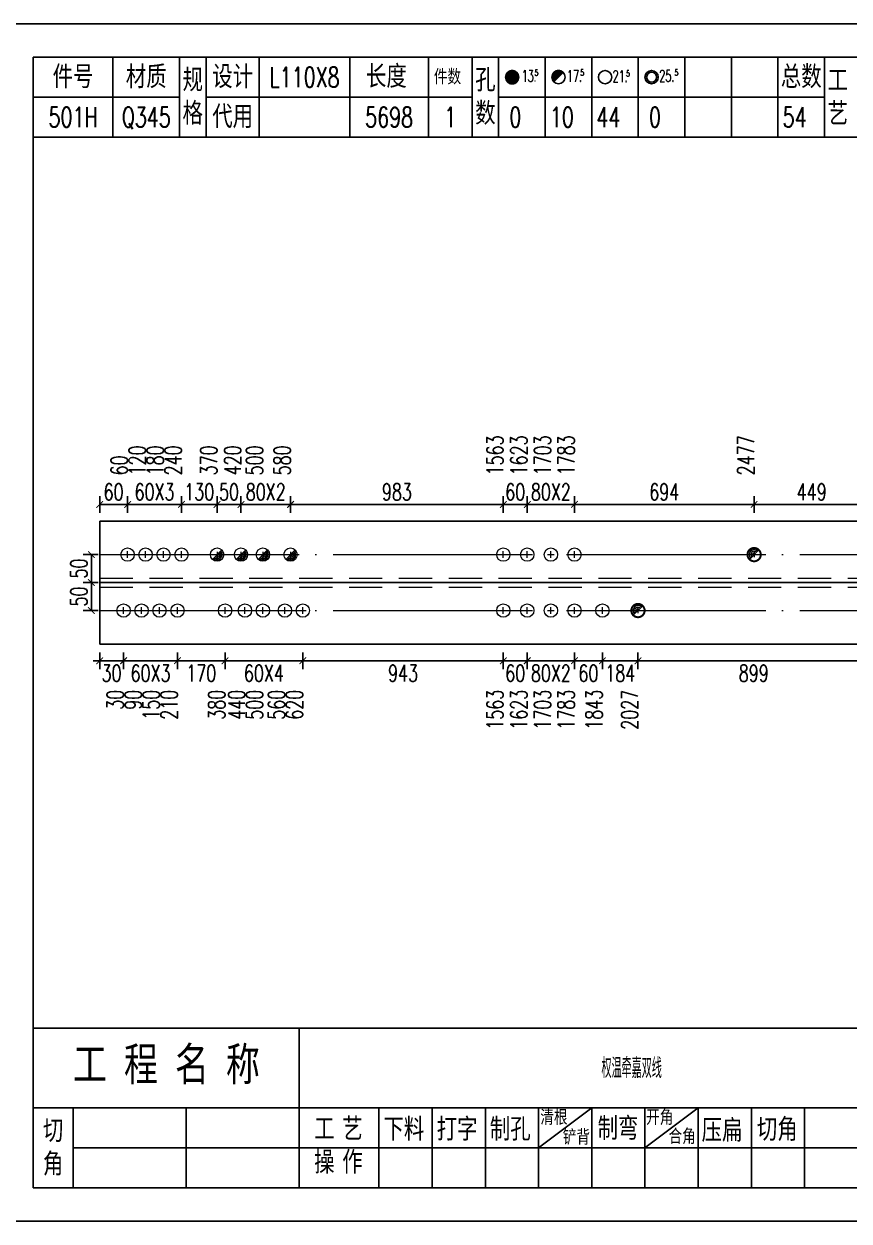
# Model space of a CAD drawing. Header units: millimetres. Extents: x -524 to 9570, y -2481 to 180.
# Drawn here: x 23.6 to 147.7, y -2400 to -2220 of the extents above; entities that cross this region are included whole.
import ezdxf
from ezdxf.enums import TextEntityAlignment as Align

# ---------------------------------------------------------------- set-up
doc = ezdxf.new("R2010")
doc.units = ezdxf.units.MM
doc.header["$LTSCALE"] = 20
doc.header["$PDMODE"] = 1
doc.linetypes.add('DASHDOT2X', pattern=[1.75, 1.5, -0.125, 0, -0.125])
doc.linetypes.add('HIDDEN', pattern=[0.375, 0.25, -0.125])
for name, color, linetype, lineweight in [('1', 7, 'Continuous', 25), ('11', 1, 'Continuous', 13), ('2', 1, 'HIDDEN', 13), ('5', 7, 'Continuous', 13), ('7', 3, 'DASHDOT2X', 13)]:
    doc.layers.add(name, color=color, linetype=linetype, lineweight=lineweight)
doc.styles.get("Standard").update_dxf_attribs({"font": 'simplex', "width": 0.7, "bigfont": 'gbhzfs.shx'})
doc.styles.add('SYMBOL_TXT', font='txt.shx', dxfattribs={"width": 0.6})
doc.styles.add('TITLE_TXT', font='simplex.shx', dxfattribs={"width": 0.75, "height": 2.5, "bigfont": 'gbhzfs.shx'})
doc.dimstyles.new('dimStyle4', dxfattribs={"dimtxt": 2.5, "dimasz": 1, "dimexe": 1.25, "dimexo": 0, "dimgap": 0.63, "dimtad": 2, "dimzin": 0, "dimdsep": 46, "dimtxsty": 'standard', "dimblk": 'ARCHTICK', "dimblk1": 'ARCHTICK', "dimblk2": 'ARCHTICK', "dimcen": 0.09, "dimadec": 0, "dimazin": 0, "dimtfac": 1, "dimtdec": 1, "dimtix": 1, "dimtmove": 2, "dimatfit": 3, "dimfxl": 0, "dimtolj": 1, "dimtzin": 0, "dimarcsym": 0})
doc.dimstyles.get("Standard").update_dxf_attribs({"dimtxt": 2.5, "dimasz": 1, "dimexe": 1.25, "dimexo": 0, "dimgap": 0.63, "dimtad": 1, "dimzin": 0, "dimdsep": 46, "dimtxsty": 'standard', "dimblk": 'ARCHTICK', "dimblk1": 'ARCHTICK', "dimblk2": 'ARCHTICK', "dimcen": 0.09, "dimadec": 0, "dimazin": 0, "dimtfac": 1, "dimtdec": 1, "dimtix": 1, "dimtmove": 2, "dimatfit": 3, "dimfxl": 0, "dimtolj": 1, "dimtzin": 0, "dimarcsym": 0})
pattern_1 = [(0, (-3, 0), (0, 0.0125), [])]

# ---------------------------------------------------------------- blocks, each defined once
blk = doc.blocks.new('M12_HOLE')
h = blk.add_hatch()
h.set_pattern_fill('LINE', scale=0.1, style=0)
h.set_pattern_definition(pattern_1)
h.paths.add_polyline_path([(-5, 0, 1), (-1, 0, 1)])
at = {"color": 7}
blk.add_circle((-3, 0), 2, dxfattribs=at)
at = {"color": 7, "attachment_point": 1, "style": 'SYMBOL_TXT'}
for s, insert, char_height, width in [('13\\f??|b0|i0|c0|p54;.', (-0.1170648347537053, 2.110404609075999), 3.5, 5.707453662650948), ('5', (3.739322910876695, 2.264550918150206), 1.8, 2.930899999712656)]:
    blk.add_mtext(s, dxfattribs=dict(at, insert=insert, char_height=char_height, width=width))
blk = doc.blocks.new('M16_HOLE')
h = blk.add_hatch()
h.set_pattern_fill('LINE', scale=0.1, style=0)
h.set_pattern_definition(pattern_1)
h.paths.add_polyline_path([(-1.585786437626905, 1.414213562373095, 0.668178637919299), (-5, 0, 0.198912367379658), (-4.414213562373095, -1.414213562373095)])
at = {"color": 7}
blk.add_circle((-3, 0), 2, dxfattribs=at)
at = {"color": 7, "attachment_point": 1, "style": 'SYMBOL_TXT'}
for s, insert, char_height, width in [('17.', (-0.443935574240129, 2.13042063441452), 3.5, 6.3164), ('5', (3.564570640825252, 2.25180437378188), 1.8, 1.822)]:
    blk.add_mtext(s, dxfattribs=dict(at, insert=insert, char_height=char_height, width=width))
blk = doc.blocks.new('M20_HOLE')
at = {"color": 7}
blk.add_circle((-3, 0), 2, dxfattribs=at)
at = {"color": 7, "attachment_point": 1, "style": 'SYMBOL_TXT'}
for s, insert, char_height, width in [('21.', (-0.6868754558352066, 2.009036737063269), 3.5, 6.0735), ('5', (3.321630759230175, 2.009036737063269), 1.8, 1.4576)]:
    blk.add_mtext(s, dxfattribs=dict(at, insert=insert, char_height=char_height, width=width))
blk = doc.blocks.new('M24_HOLE')
at = {"color": 7}
for radius in [2, 1.5]:
    blk.add_circle((-3, 0), radius, dxfattribs=at)
at = {"color": 7, "attachment_point": 1, "style": 'SYMBOL_TXT'}
for s, insert, char_height, width in [('25.', (-0.6868754558352066, 2.13042063441452), 3.5, 2.4294), ('5', (3.928980201610216, 2.25180437378188), 1.8, 1.9435)]:
    blk.add_mtext(s, dxfattribs=dict(at, insert=insert, char_height=char_height, width=width))
blk = doc.blocks.new('A$C1E394B87')
for p, q in [((270, 180), (0, 180)), ((0, 0), (270, 0))]:
    blk.add_line(p, q)
blk = doc.blocks.new('JgCard')
for p, q in [((265, 175), (25, 175)), ((25, 175), (25, 5)), ((37, 175), (37, 163)), ((47, 175), (47, 163)), ((51, 175), (51, 163)), ((59, 175), (59, 163)), ((72.61005959575064, 175), (72.61005959575061, 163)), ((84.43573710762382, 175), (84.43573710762382, 163)), ((91, 175), (91, 163)), ((95, 175), (95, 163)), ((102, 175), (102, 163)), ((109, 175), (109, 163)), ((116, 175), (116, 163)), ((123, 175), (123, 163)), ((130, 175), (130, 163)), ((137, 175), (137, 163)), ((144, 175), (144, 163)), ((25, 169), (47, 169)), ((51, 168.9999999999999), (91, 168.9999999999999)), ((95, 168.9999999999999), (144, 168.9999999999999)), ((25, 163), (265, 163)), ((25, 29), (265, 29)), ((65, 17), (65, 29)), ((25, 17), (65, 17)), ((31, 5), (31, 17)), ((48, 17), (48, 5)), ((65, 5), (65, 17)), ((67, 17), (65, 17)), ((67, 17), (165, 17)), ((77, 5), (77, 17)), ((85, 5), (85, 17)), ((93, 5), (93, 17)), ((101, 5), (101, 17)), ((101, 11), (109, 17)), ((109, 5), (109, 17)), ((117, 5), (117, 17)), ((117, 11), (125, 17)), ((125, 5), (125, 17)), ((133, 5), (133, 17)), ((141, 5), (141, 17)), ((31, 11), (65, 11)), ((65, 11), (165, 11)), ((25, 5), (265, 5))]:
    blk.add_line(p, q)
blk.add_lwpolyline([(96.0334779468642, 171.9855941999696, -1), (98.0334779468642, 171.9855941999696, -1)], format="xyb", close=True)
for p in [(65.8050297978753, 166), (145, 96)]:
    blk.add_point(p)
blk.add_blockref('A$C1E394B87', (0, 0))
at = {"xscale": 0.5, "yscale": 0.5, "zscale": 0.5}
for name, p in [('M12_HOLE', (98.5334779468642, 171.9855941999696)), ('M16_HOLE', (105.5, 171.9999999999999)), ('M20_HOLE', (112.5, 171.9999999999999)), ('M24_HOLE', (119.5, 171.9999999999999))]:
    blk.add_blockref(name, p, dxfattribs=at)
at = {"attachment_point": 5, "style": 'TITLE_TXT'}
for s, insert, char_height, width in [('{\\fSimHei|b0|i0|c134|p2;件号}', (31, 172), 3, 15), ('{\\fSimHei|b0|i0|c134|p2;材质}', (42, 172), 3, 8), ('{\\fSimHei|b0|i0|c134|p2;规格}', (49, 169), 3, 4), ('{\\fSimHei|b0|i0|c134|p2;设计}', (55, 171.9999999999999), 3, 8.000000000000014), ('{\\fSimHei|b0|i0|c134|p2;长度}', (78.11684221050325, 172.0531705390044), 3, 8), ('{\\fSimHei|b0|i0|c134|p2;件数}', (87.3041250533895, 171.9999999999999), 2, 8.8244), ('{\\fSimHei|b0|i0|c134|p2;孔数}', (93, 169), 3, 4), ('{\\fSimHei|b0|i0|c134|p2;总数}', (140.5, 171.9999999999999), 3, 7), ('{\\fSimHei|b0|i0|c134|p2;工\\P艺}', (146, 169), 3, 4), ('{\\fSimHei|b0|i0|c134|p2;代用}', (55, 166), 3, 8), ('{\\fSimHei|b0|i0|c134|p2;工 程 名 称}', (45.04268864723963, 23.33842704880232), 5, 47.33333333333334), ('{\\fSimHei|b0|i0|c134|p2;清根}', (103.3080888185272, 15.56254542211099), 2, 8), ('{\\fSimHei|b0|i0|c134|p2;开角}', (119.2123351337376, 15.54156681030855), 2, 8.000000000000057), ('{\\fSimHei|b0|i0|c134|p2;切\\P角}', (28, 11), 3, 6.000000000000004), ('{\\fSimHei|b0|i0|c134|p2;工\\P操}', (68.78408056366106, 11.29930144135182), 3, 6.000000000000004), ('{\\fSimHei|b0|i0|c134|p2;艺\\P作}', (73.01340619218274, 11.29930144135182), 3, 6.000000000000004), ('{\\fSimHei|b0|i0|c134|p2;下料}', (80.74376492044746, 13.75191016783555), 3, 8), ('{\\fSimHei|b0|i0|c134|p2;打字}', (88.74376492044746, 13.75191016783555), 3, 8), ('{\\fSimHei|b0|i0|c134|p2;制孔}', (96.74376492044746, 13.75191016783555), 3, 8.000000000000028), ('{\\fSimHei|b0|i0|c134|p2;制弯}', (112.9524832210667, 13.86807755023182), 3, 8.000000000000028), ('{\\fSimHei|b0|i0|c134|p2;压扁}', (128.5896913500159, 13.56672241423536), 3, 8), ('{\\fSimHei|b0|i0|c134|p2;切角}', (136.8970089545677, 13.6938446517654), 3, 8), ('{\\fSimHei|b0|i0|c134|p2;铲背}', (106.6982872637203, 12.58010217278223), 2, 8), ('{\\fSimHei|b0|i0|c134|p2;合角}', (122.601153766583, 12.67610618408509), 2, 8)]:
    blk.add_mtext(s, dxfattribs=dict(at, insert=insert, char_height=char_height, width=width))
blk = doc.blocks.new('M20')
for p, q in [((-0.5, 0), (0.5, 0)), ((0, -0.5), (0, 0.5))]:
    blk.add_line(p, q)
blk.add_circle((0, 0), 1)
blk = doc.blocks.new('M16_Nail')
for p, q in [((-0.7071067811865476, -0.7071067811865476), (0.7071067811865475, 0.7071067811865475)), ((-0.4, 4.898425415289509e-17), (0.4, 0)), ((2.449212707644755e-17, 0.4), (0, -0.4))]:
    blk.add_line(p, q)
blk.add_lwpolyline([(-0.2887637415694106, -0.9574003872752688, 0.3, 0.3, 5685.423476467215), (-0.2894372525027693, -0.9571969895813757, 0.1, 0.1, 0)], format="xyseb")
for radius in [0.75, 0.5, 0.25]:
    blk.add_arc((0, 0), radius, 45, 225)
blk = doc.blocks.new('M16')
for p, q in [((-0.7071067811865476, -0.7071067811865476), (0.7071067811865475, 0.7071067811865475)), ((-0.4, 4.898425415289509e-17), (0.4, 0)), ((2.449212707644755e-17, 0.4), (0, -0.4))]:
    blk.add_line(p, q)
blk.add_circle((0, 0), 1)
for centre, radius, end in [((0, 0), 0.8, 45.00000000000001), ((0, 0), 0.6, 45.00000000000001), ((0, 0), 0.4, 45.00000000000001), ((-5.551115123125783e-17, -5.551115123125783e-17), 0.2, 45)]:
    blk.add_arc(centre, radius, 225, end)
blk = doc.blocks.new('_ArchTick')
at = {"color": 0, "linetype": 'ByBlock', "const_width": 0.15}
blk.add_lwpolyline([(-0.5, -0.5), (0.5, 0.5)], dxfattribs=at)
blk = doc.blocks.new('*D1374')
at = {"layer": '11', "color": 0, "lineweight": -2}
for p, q in [((34.99998037624755, -2314.500012380202), (34.99998037624755, -2317.000012380202)), ((38.59998037624609, -2314.500012380202), (38.59998037624609, -2317.000012380202)), ((34.99998037624755, -2315.750012380202), (33.99998037624755, -2315.750012380202)), ((34.99998037624755, -2315.750012380202), (38.59998037624609, -2315.750012380202)), ((38.59998037624609, -2315.750012380202), (39.59998037624609, -2315.750012380202))]:
    blk.add_line(p, q, dxfattribs=at)
at = {"layer": 'Defpoints', "color": 0}
for p in [(34.99998037624755, -2314.500012380202), (38.59998037624609, -2314.500012380202), (38.59998037624609, -2315.750012380202)]:
    blk.add_point(p, dxfattribs=at)
at = {"layer": '11', "color": 0, "lineweight": -2}
blk.add_blockref('_ArchTick', (34.99998037624755, -2315.750012380202), dxfattribs=at)
at = {"layer": '11', "color": 0, "lineweight": -2, "rotation": 180}
blk.add_blockref('_ArchTick', (38.59998037624609, -2315.750012380202), dxfattribs=at)
at = {"layer": '11', "color": 0, "insert": (36.79998037624682, -2317.630012380202), "char_height": 2.5, "attachment_point": 5}
blk.add_mtext('\\A1;30', dxfattribs=at)
blk = doc.blocks.new('*D1375')
at = {"layer": '11', "color": 0, "lineweight": -2}
for p, q in [((38.59998037624609, -2314.500012380202), (38.59998037624609, -2317.000012380202)), ((46.69998037624828, -2314.500012380202), (46.69998037624828, -2317.000012380202)), ((38.59998037624609, -2315.750012380202), (46.69998037624828, -2315.750012380202))]:
    blk.add_line(p, q, dxfattribs=at)
at = {"layer": 'Defpoints', "color": 0}
for p in [(38.59998037624609, -2314.500012380202), (46.69998037624828, -2314.500012380202), (46.69998037624828, -2315.750012380202)]:
    blk.add_point(p, dxfattribs=at)
at = {"layer": '11', "color": 0, "lineweight": -2, "rotation": 180}
blk.add_blockref('_ArchTick', (38.59998037624609, -2315.750012380202), dxfattribs=at)
at = {"layer": '11', "color": 0, "lineweight": -2}
blk.add_blockref('_ArchTick', (46.69998037624828, -2315.750012380202), dxfattribs=at)
at = {"layer": '11', "color": 0, "insert": (42.64998037624719, -2317.630012380202), "char_height": 2.5, "attachment_point": 5}
blk.add_mtext('\\A1;60X3', dxfattribs=at)
blk = doc.blocks.new('*D1376')
at = {"layer": '11', "color": 0, "lineweight": -2}
for p, q in [((46.69998037624828, -2314.500012380202), (46.69998037624828, -2317.000012380202)), ((53.84998037624609, -2314.500012380202), (53.84998037624609, -2317.000012380202)), ((46.69998037624828, -2315.750012380202), (53.84998037624609, -2315.750012380202))]:
    blk.add_line(p, q, dxfattribs=at)
at = {"layer": 'Defpoints', "color": 0}
for p in [(46.69998037624828, -2314.500012380202), (53.84998037624609, -2314.500012380202), (53.84998037624609, -2315.750012380202)]:
    blk.add_point(p, dxfattribs=at)
at = {"layer": '11', "color": 0, "lineweight": -2, "rotation": 180}
blk.add_blockref('_ArchTick', (46.69998037624828, -2315.750012380202), dxfattribs=at)
at = {"layer": '11', "color": 0, "lineweight": -2}
blk.add_blockref('_ArchTick', (53.84998037624609, -2315.750012380202), dxfattribs=at)
at = {"layer": '11', "color": 0, "insert": (50.27498037624719, -2317.630012380202), "char_height": 2.5, "attachment_point": 5}
blk.add_mtext('\\A1;170', dxfattribs=at)
blk = doc.blocks.new('*D1377')
at = {"layer": '11', "color": 0, "lineweight": -2}
for p, q in [((53.84998037624609, -2314.500012380202), (53.84998037624609, -2317.000012380202)), ((65.54998037624682, -2314.500012380202), (65.54998037624682, -2317.000012380202)), ((53.84998037624609, -2315.750012380202), (65.54998037624682, -2315.750012380202))]:
    blk.add_line(p, q, dxfattribs=at)
at = {"layer": 'Defpoints', "color": 0}
for p in [(53.84998037624609, -2314.500012380202), (65.54998037624682, -2314.500012380202), (65.54998037624682, -2315.750012380202)]:
    blk.add_point(p, dxfattribs=at)
at = {"layer": '11', "color": 0, "lineweight": -2, "rotation": 180}
blk.add_blockref('_ArchTick', (53.84998037624609, -2315.750012380202), dxfattribs=at)
at = {"layer": '11', "color": 0, "lineweight": -2}
blk.add_blockref('_ArchTick', (65.54998037624682, -2315.750012380202), dxfattribs=at)
at = {"layer": '11', "color": 0, "insert": (59.69998037624646, -2317.630012380202), "char_height": 2.5, "attachment_point": 5}
blk.add_mtext('\\A1;60X4', dxfattribs=at)
blk = doc.blocks.new('*D1378')
at = {"layer": '11', "color": 0, "lineweight": -2}
for p, q in [((65.54998037624682, -2314.500012380202), (65.54998037624682, -2317.000012380202)), ((95.70093884564267, -2314.500012380202), (95.70093884564267, -2317.000012380202)), ((65.54998037624682, -2315.750012380202), (95.70093884564267, -2315.750012380202))]:
    blk.add_line(p, q, dxfattribs=at)
at = {"layer": 'Defpoints', "color": 0}
for p in [(65.54998037624682, -2314.500012380202), (95.70093884564267, -2314.500012380202), (95.70093884564267, -2315.750012380202)]:
    blk.add_point(p, dxfattribs=at)
at = {"layer": '11', "color": 0, "lineweight": -2, "rotation": 180}
blk.add_blockref('_ArchTick', (65.54998037624682, -2315.750012380202), dxfattribs=at)
at = {"layer": '11', "color": 0, "lineweight": -2}
blk.add_blockref('_ArchTick', (95.70093884564267, -2315.750012380202), dxfattribs=at)
at = {"layer": '11', "color": 0, "insert": (80.62545961094474, -2317.630012380202), "char_height": 2.5, "attachment_point": 5}
blk.add_mtext('\\A1;943', dxfattribs=at)
blk = doc.blocks.new('*D1379')
at = {"layer": '11', "color": 0, "lineweight": -2}
for p, q in [((95.70093884564267, -2314.500012380202), (95.70093884564267, -2317.000012380202)), ((99.30093884564121, -2314.500012380202), (99.30093884564121, -2317.000012380202)), ((95.70093884564267, -2315.750012380202), (94.70093884564267, -2315.750012380202)), ((95.70093884564267, -2315.750012380202), (99.30093884564121, -2315.750012380202)), ((99.30093884564121, -2315.750012380202), (100.3009388456412, -2315.750012380202))]:
    blk.add_line(p, q, dxfattribs=at)
at = {"layer": 'Defpoints', "color": 0}
for p in [(95.70093884564267, -2314.500012380202), (99.30093884564121, -2314.500012380202), (99.30093884564121, -2315.750012380202)]:
    blk.add_point(p, dxfattribs=at)
at = {"layer": '11', "color": 0, "lineweight": -2}
blk.add_blockref('_ArchTick', (95.70093884564267, -2315.750012380202), dxfattribs=at)
at = {"layer": '11', "color": 0, "lineweight": -2, "rotation": 180}
blk.add_blockref('_ArchTick', (99.30093884564121, -2315.750012380202), dxfattribs=at)
at = {"layer": '11', "color": 0, "insert": (97.50093884564194, -2317.630012380202), "char_height": 2.5, "attachment_point": 5}
blk.add_mtext('\\A1;60', dxfattribs=at)
blk = doc.blocks.new('*D1380')
at = {"layer": '11', "color": 0, "lineweight": -2}
for p, q in [((99.30093884564121, -2314.500012380202), (99.30093884564121, -2317.000012380202)), ((106.4009388456398, -2314.500012380202), (106.4009388456398, -2317.000012380202)), ((99.30093884564121, -2315.750012380202), (98.30093884564121, -2315.750012380202)), ((99.30093884564121, -2315.750012380202), (106.4009388456398, -2315.750012380202)), ((106.4009388456398, -2315.750012380202), (107.4009388456398, -2315.750012380202))]:
    blk.add_line(p, q, dxfattribs=at)
at = {"layer": 'Defpoints', "color": 0}
for p in [(99.30093884564121, -2314.500012380202), (106.4009388456398, -2314.500012380202), (106.4009388456398, -2315.750012380202)]:
    blk.add_point(p, dxfattribs=at)
at = {"layer": '11', "color": 0, "lineweight": -2}
blk.add_blockref('_ArchTick', (99.30093884564121, -2315.750012380202), dxfattribs=at)
at = {"layer": '11', "color": 0, "lineweight": -2, "rotation": 180}
blk.add_blockref('_ArchTick', (106.4009388456398, -2315.750012380202), dxfattribs=at)
at = {"layer": '11', "color": 0, "insert": (102.8509388456405, -2317.630012380202), "char_height": 2.5, "attachment_point": 5}
blk.add_mtext('\\A1;80X2', dxfattribs=at)
blk = doc.blocks.new('*D1381')
at = {"layer": '11', "color": 0, "lineweight": -2}
for p, q in [((106.4009388456398, -2314.500012380202), (106.4009388456398, -2317.000012380202)), ((110.6009388456405, -2314.500012380202), (110.6009388456405, -2317.000012380202)), ((106.4009388456398, -2315.750012380202), (110.6009388456405, -2315.750012380202))]:
    blk.add_line(p, q, dxfattribs=at)
at = {"layer": 'Defpoints', "color": 0}
for p in [(106.4009388456398, -2314.500012380202), (110.6009388456405, -2314.500012380202), (110.6009388456405, -2315.750012380202)]:
    blk.add_point(p, dxfattribs=at)
at = {"layer": '11', "color": 0, "lineweight": -2, "rotation": 180}
blk.add_blockref('_ArchTick', (106.4009388456398, -2315.750012380202), dxfattribs=at)
at = {"layer": '11', "color": 0, "lineweight": -2}
blk.add_blockref('_ArchTick', (110.6009388456405, -2315.750012380202), dxfattribs=at)
at = {"layer": '11', "color": 0, "insert": (108.5009388456401, -2317.630012380202), "char_height": 2.5, "attachment_point": 5}
blk.add_mtext('\\A1;60', dxfattribs=at)
blk = doc.blocks.new('*D1382')
at = {"layer": '11', "color": 0, "lineweight": -2}
for p, q in [((110.6009388456405, -2314.500012380202), (110.6009388456405, -2317.000012380202)), ((115.9509388456427, -2314.500012380202), (115.9509388456427, -2317.000012380202)), ((110.6009388456405, -2315.750012380202), (109.6009388456405, -2315.750012380202)), ((110.6009388456405, -2315.750012380202), (115.9509388456427, -2315.750012380202)), ((115.9509388456427, -2315.750012380202), (116.9509388456427, -2315.750012380202))]:
    blk.add_line(p, q, dxfattribs=at)
at = {"layer": 'Defpoints', "color": 0}
for p in [(110.6009388456405, -2314.500012380202), (115.9509388456427, -2314.500012380202), (115.9509388456427, -2315.750012380202)]:
    blk.add_point(p, dxfattribs=at)
at = {"layer": '11', "color": 0, "lineweight": -2}
blk.add_blockref('_ArchTick', (110.6009388456405, -2315.750012380202), dxfattribs=at)
at = {"layer": '11', "color": 0, "lineweight": -2, "rotation": 180}
blk.add_blockref('_ArchTick', (115.9509388456427, -2315.750012380202), dxfattribs=at)
at = {"layer": '11', "color": 0, "insert": (113.2759388456416, -2317.630012380202), "char_height": 2.5, "attachment_point": 5}
blk.add_mtext('\\A1;184', dxfattribs=at)
blk = doc.blocks.new('*D1383')
at = {"layer": '11', "color": 0, "lineweight": -2}
for p, q in [((115.9509388456427, -2314.500012380202), (115.9509388456427, -2317.000012380202)), ((150.7560174631508, -2314.500012380202), (150.7560174631508, -2317.000012380202)), ((115.9509388456427, -2315.750012380202), (150.7560174631508, -2315.750012380202))]:
    blk.add_line(p, q, dxfattribs=at)
at = {"layer": 'Defpoints', "color": 0}
for p in [(115.9509388456427, -2314.500012380202), (150.7560174631508, -2314.500012380202), (150.7560174631508, -2315.750012380202)]:
    blk.add_point(p, dxfattribs=at)
at = {"layer": '11', "color": 0, "lineweight": -2, "rotation": 180}
blk.add_blockref('_ArchTick', (115.9509388456427, -2315.750012380202), dxfattribs=at)
at = {"layer": '11', "color": 0, "lineweight": -2}
blk.add_blockref('_ArchTick', (150.7560174631508, -2315.750012380202), dxfattribs=at)
at = {"layer": '11', "color": 0, "insert": (133.3534781543967, -2317.630012380202), "char_height": 2.5, "attachment_point": 5}
blk.add_mtext('\\A1;899', dxfattribs=at)
blk = doc.blocks.new('*D1394')
at = {"layer": '11', "color": 0, "lineweight": -2}
for p, q in [((47.29998037624682, -2293.500012380202), (47.29998037624682, -2291.000012380202)), ((52.649980376249, -2293.500012380202), (52.649980376249, -2291.000012380202)), ((47.29998037624682, -2292.250012380202), (46.29998037624682, -2292.250012380202)), ((47.29998037624682, -2292.250012380202), (52.649980376249, -2292.250012380202)), ((52.649980376249, -2292.250012380202), (53.649980376249, -2292.250012380202))]:
    blk.add_line(p, q, dxfattribs=at)
at = {"layer": 'Defpoints', "color": 0}
for p in [(52.649980376249, -2292.250012380202), (47.29998037624682, -2293.500012380202), (52.649980376249, -2293.500012380202)]:
    blk.add_point(p, dxfattribs=at)
at = {"layer": '11', "color": 0, "lineweight": -2}
blk.add_blockref('_ArchTick', (47.29998037624682, -2292.250012380202), dxfattribs=at)
at = {"layer": '11', "color": 0, "lineweight": -2, "rotation": 180}
blk.add_blockref('_ArchTick', (52.649980376249, -2292.250012380202), dxfattribs=at)
at = {"layer": '11', "color": 0, "insert": (49.97498037624791, -2290.370012380202), "char_height": 2.5, "attachment_point": 5}
blk.add_mtext('\\A1;130', dxfattribs=at)
blk = doc.blocks.new('*D1395')
at = {"layer": '11', "color": 0, "lineweight": -2}
for p, q in [((52.649980376249, -2293.500012380202), (52.649980376249, -2291.000012380202)), ((56.24998037624755, -2293.500012380202), (56.24998037624755, -2291.000012380202)), ((52.649980376249, -2292.250012380202), (51.649980376249, -2292.250012380202)), ((52.649980376249, -2292.250012380202), (56.24998037624755, -2292.250012380202)), ((56.24998037624755, -2292.250012380202), (57.24998037624755, -2292.250012380202))]:
    blk.add_line(p, q, dxfattribs=at)
at = {"layer": 'Defpoints', "color": 0}
for p in [(56.24998037624755, -2292.250012380202), (52.649980376249, -2293.500012380202), (56.24998037624755, -2293.500012380202)]:
    blk.add_point(p, dxfattribs=at)
at = {"layer": '11', "color": 0, "lineweight": -2}
blk.add_blockref('_ArchTick', (52.649980376249, -2292.250012380202), dxfattribs=at)
at = {"layer": '11', "color": 0, "lineweight": -2, "rotation": 180}
blk.add_blockref('_ArchTick', (56.24998037624755, -2292.250012380202), dxfattribs=at)
at = {"layer": '11', "color": 0, "insert": (54.44998037624828, -2290.370012380202), "char_height": 2.5, "attachment_point": 5}
blk.add_mtext('\\A1;50', dxfattribs=at)
blk = doc.blocks.new('*D1398')
at = {"layer": '11', "color": 0, "lineweight": -2}
for p, q in [((95.70093884564267, -2293.500012380202), (95.70093884564267, -2291.000012380202)), ((99.30093884564121, -2293.500012380202), (99.30093884564121, -2291.000012380202)), ((95.70093884564267, -2292.250012380202), (94.70093884564267, -2292.250012380202)), ((95.70093884564267, -2292.250012380202), (99.30093884564121, -2292.250012380202)), ((99.30093884564121, -2292.250012380202), (100.3009388456412, -2292.250012380202))]:
    blk.add_line(p, q, dxfattribs=at)
at = {"layer": 'Defpoints', "color": 0}
for p in [(99.30093884564121, -2292.250012380202), (95.70093884564267, -2293.500012380202), (99.30093884564121, -2293.500012380202)]:
    blk.add_point(p, dxfattribs=at)
at = {"layer": '11', "color": 0, "lineweight": -2}
blk.add_blockref('_ArchTick', (95.70093884564267, -2292.250012380202), dxfattribs=at)
at = {"layer": '11', "color": 0, "lineweight": -2, "rotation": 180}
blk.add_blockref('_ArchTick', (99.30093884564121, -2292.250012380202), dxfattribs=at)
at = {"layer": '11', "color": 0, "insert": (97.50093884564194, -2290.370012380202), "char_height": 2.5, "attachment_point": 5}
blk.add_mtext('\\A1;60', dxfattribs=at)
blk = doc.blocks.new('*D1399')
at = {"layer": '11', "color": 0, "lineweight": -2}
for p, q in [((99.30093884564121, -2293.500012380202), (99.30093884564121, -2291.000012380202)), ((106.4009388456398, -2293.500012380202), (106.4009388456398, -2291.000012380202)), ((99.30093884564121, -2292.250012380202), (98.30093884564121, -2292.250012380202)), ((99.30093884564121, -2292.250012380202), (106.4009388456398, -2292.250012380202)), ((106.4009388456398, -2292.250012380202), (107.4009388456398, -2292.250012380202))]:
    blk.add_line(p, q, dxfattribs=at)
at = {"layer": 'Defpoints', "color": 0}
for p in [(106.4009388456398, -2292.250012380202), (99.30093884564121, -2293.500012380202), (106.4009388456398, -2293.500012380202)]:
    blk.add_point(p, dxfattribs=at)
at = {"layer": '11', "color": 0, "lineweight": -2}
blk.add_blockref('_ArchTick', (99.30093884564121, -2292.250012380202), dxfattribs=at)
at = {"layer": '11', "color": 0, "lineweight": -2, "rotation": 180}
blk.add_blockref('_ArchTick', (106.4009388456398, -2292.250012380202), dxfattribs=at)
at = {"layer": '11', "color": 0, "insert": (102.8509388456405, -2290.370012380202), "char_height": 2.5, "attachment_point": 5}
blk.add_mtext('\\A1;80X2', dxfattribs=at)
blk = doc.blocks.new('*D1411')
at = {"layer": '1', "color": 0, "lineweight": -2}
for p, q in [((34.74998037624755, -2299.795466925656), (32.49998037624755, -2299.795466925656)), ((33.74998037624755, -2299.795466925656), (33.74998037624755, -2304.000012380202)), ((34.74998037624755, -2304.000012380202), (32.49998037624755, -2304.000012380202))]:
    blk.add_line(p, q, dxfattribs=at)
at = {"layer": 'Defpoints', "color": 0}
for p in [(34.74998037624755, -2299.795466925656), (33.74998037624755, -2304.000012380202), (34.74998037624755, -2304.000012380202)]:
    blk.add_point(p, dxfattribs=at)
at = {"layer": '1', "color": 0, "lineweight": -2}
for p, rotation in [((33.74998037624755, -2299.795466925656), 90), ((33.74998037624755, -2304.000012380202), 270)]:
    blk.add_blockref('_ArchTick', p, dxfattribs=dict(at, rotation=rotation))
at = {"layer": '1', "color": 0, "insert": (31.86998037624792, -2301.897739652929), "char_height": 2.5, "attachment_point": 5, "rotation": 90}
blk.add_mtext('\\A1;50', dxfattribs=at)

msp = doc.modelspace()

# ---------------------------------------------------------------- linework, layer by layer
at = {"layer": '1'}
for p, q in [((34.99998037624755, -2294.750012380202), (34.99998037624755, -2313.250012380202)), ((34.99998037624755, -2294.750012380202), (260.5999803762461, -2294.750012380202)), ((34.99998037624755, -2304.000012380202), (260.5999803762461, -2304.000012380202)), ((34.99998037624755, -2313.250012380202), (260.5999803762461, -2313.250012380202))]:
    msp.add_line(p, q, dxfattribs=at)
at = {"layer": '2'}
for p, q in [((34.99998037624755, -2303.327285107475), (260.5999803762461, -2303.327285107475)), ((34.99998037624755, -2304.672739652929), (260.5999803762461, -2304.672739652929))]:
    msp.add_line(p, q, dxfattribs=at)
at = {"layer": '7'}
for p, q in [((34.99998037624755, -2299.795466925656), (262.0999803762461, -2299.795466925656)), ((34.99998037624755, -2308.204557834747), (261.4999803762475, -2308.204557834747))]:
    msp.add_line(p, q, dxfattribs=at)

# ---------------------------------------------------------------- block references
at = {"layer": '1'}
msp.add_blockref('JgCard', (-1.962375245057046e-05, -2400.000012380202), dxfattribs=at)
at = {"layer": '5'}
for name, p in [('M20', (39.19998037624828, -2299.795466925656)), ('M20', (41.899980376249, -2299.795466925656)), ('M20', (44.59998037624609, -2299.795466925656)), ('M20', (47.29998037624682, -2299.795466925656)), ('M16', (52.649980376249, -2299.795466925656)), ('M16', (56.24998037624755, -2299.795466925656)), ('M16', (59.54998037624682, -2299.795466925656)), ('M16', (63.69998037624828, -2299.795466925656)), ('M20', (95.70093884564267, -2299.795466925656)), ('M20', (99.30093884564121, -2299.795466925656)), ('M20', (102.8509388456405, -2299.795466925656)), ('M20', (106.4009388456398, -2299.795466925656)), ('M16_Nail', (133.4159663590362, -2299.795466925656)), ('M20', (38.59998037624609, -2308.204557834747)), ('M20', (41.29998037624682, -2308.204557834747)), ('M20', (43.99998037624755, -2308.204557834747)), ('M20', (46.69998037624828, -2308.204557834747)), ('M20', (53.84998037624609, -2308.204557834747)), ('M20', (56.84998037624609, -2308.204557834747)), ('M20', (59.54998037624682, -2308.204557834747)), ('M20', (62.84998037624609, -2308.204557834747)), ('M20', (65.54998037624682, -2308.204557834747)), ('M20', (95.70093884564267, -2308.204557834747)), ('M20', (99.30093884564121, -2308.204557834747)), ('M20', (102.8509388456405, -2308.204557834747)), ('M20', (106.4009388456398, -2308.204557834747)), ('M20', (110.6009388456405, -2308.204557834747)), ('M16_Nail', (115.9509388456427, -2308.204557834747))]:
    msp.add_blockref(name, p, dxfattribs=at)

# ---------------------------------------------------------------- texts
at = {"layer": '1', "width": 0.7}
for s, p in [('L110X8', (65.80501017412462, -2228.000012380202)), ('501H', (30.99998037624755, -2234.000012380202)), ('Q345', (41.99998037624755, -2234.000012380202)), ('5698', (78.52287872793386, -2234.000012380202)), ('1', (87.71784893006043, -2234.000012380202)), ('0', (97.49998037624755, -2234.000012380202)), ('10', (104.4999803762475, -2234.000012380202)), ('44', (111.4999803762475, -2234.000012380202)), ('0', (118.4999803762475, -2234.000012380202)), ('54', (139.4999803762475, -2234.000012380202)), ('权温牵嘉双线', (114.9999803762475, -2377.000012380202))]:
    msp.add_text(s, height=3, dxfattribs=at).set_placement(p, align=Align.MIDDLE_CENTER)
for s, p in [('1563', (95.70093884564267, -2287.875012380202)), ('1623', (99.30093884564121, -2287.875012380202)), ('1703', (102.8509388456405, -2287.875012380202)), ('1783', (106.4009388456398, -2287.875012380202)), ('2477', (133.4159663590362, -2287.875012380202)), ('120', (41.899980376249, -2287.875012380202)), ('180', (44.59998037624609, -2287.875012380202)), ('240', (47.29998037624682, -2287.875012380202)), ('370', (52.649980376249, -2287.875012380202)), ('420', (56.24998037624755, -2287.875012380202)), ('500', (59.54998037624682, -2287.875012380202)), ('580', (63.69998037624828, -2287.875012380202)), ('60', (39.19998037624828, -2287.875012380202))]:
    msp.add_text(s, height=2.5, rotation=90, dxfattribs=at).set_placement(p)
for s, p in [('30', (38.59998037624609, -2320.125012380202)), ('90', (41.29998037624682, -2320.125012380202)), ('150', (43.99998037624755, -2320.125012380202)), ('210', (46.69998037624828, -2320.125012380202)), ('380', (53.84998037624609, -2320.125012380202)), ('440', (56.84998037624609, -2320.125012380202)), ('500', (59.54998037624682, -2320.125012380202)), ('560', (62.84998037624609, -2320.125012380202)), ('620', (65.54998037624682, -2320.125012380202)), ('1563', (95.70093884564267, -2320.125012380202)), ('1623', (99.30093884564121, -2320.125012380202)), ('1703', (102.8509388456405, -2320.125012380202)), ('1783', (106.4009388456398, -2320.125012380202)), ('1843', (110.6009388456405, -2320.125012380202)), ('2027', (115.9509388456427, -2320.125012380202))]:
    msp.add_text(s, height=2.5, rotation=90, dxfattribs=at).set_placement(p, align=Align.RIGHT)

# ---------------------------------------------------------------- dimensions: what is measured, and where the dimension line sits
at = {"layer": '1'}
dim = msp.add_linear_dim(base=(33.74998037624755, -2304.000012380202), p1=(34.74998037624755, -2299.795466925656), p2=(34.74998037624755, -2304.000012380202), angle=90, text='50', dimstyle='standard', override={"dimtxt": 2.5}, dxfattribs=at)
dim.commit()
dim.dimension.update_dxf_attribs({"geometry": '*D1411', "text_midpoint": (31.86998037624792, -2301.897739652929)})
msp.add_linear_dim(base=(33.74998037624755, -2304.000012380202), p1=(34.74998037624755, -2308.204557834747), p2=(34.74998037624755, -2304.000012380202), angle=90, text='50', dimstyle='standard', override={"dimtxt": 2.5}, dxfattribs=at).render()
at = {"layer": '11'}
for base, p1, p2, text in [((39.19998037624828, -2292.250012380202), (34.99998037624755, -2293.500012380202), (39.19998037624828, -2293.500012380202), '60'), ((47.29998037624682, -2292.250012380202), (39.19998037624828, -2293.500012380202), (47.29998037624682, -2293.500012380202), '60X3'), ((63.69998037624828, -2292.250012380202), (56.24998037624755, -2293.500012380202), (63.69998037624828, -2293.500012380202), '80X2'), ((95.70093884564267, -2292.250012380202), (63.69998037624828, -2293.500012380202), (95.70093884564267, -2293.500012380202), '983'), ((133.4159663590362, -2292.250012380202), (106.4009388456398, -2293.500012380202), (133.4159663590362, -2293.500012380202), '694'), ((150.7560174631508, -2292.250012380202), (133.4159663590362, -2293.500012380202), (150.7560174631508, -2293.500012380202), '449')]:
    msp.add_linear_dim(base=base, p1=p1, p2=p2, text=text, dimstyle='standard', override={"dimtxt": 2.5}, dxfattribs=at).render()
for base, p1, p2, text, dimstyle, picture, middle in [((52.649980376249, -2292.250012380202), (47.29998037624682, -2293.500012380202), (52.649980376249, -2293.500012380202), '130', 'standard', '*D1394', (49.97498037624791, -2290.370012380202)), ((56.24998037624755, -2292.250012380202), (52.649980376249, -2293.500012380202), (56.24998037624755, -2293.500012380202), '50', 'standard', '*D1395', (54.44998037624828, -2290.370012380202)), ((99.30093884564121, -2292.250012380202), (95.70093884564267, -2293.500012380202), (99.30093884564121, -2293.500012380202), '60', 'standard', '*D1398', (97.50093884564194, -2290.370012380202)), ((106.4009388456398, -2292.250012380202), (99.30093884564121, -2293.500012380202), (106.4009388456398, -2293.500012380202), '80X2', 'standard', '*D1399', (102.8509388456405, -2290.370012380202)), ((38.59998037624609, -2315.750012380202), (34.99998037624755, -2314.500012380202), (38.59998037624609, -2314.500012380202), '30', 'dimStyle4', '*D1374', (36.79998037624682, -2317.630012380202)), ((46.69998037624828, -2315.750012380202), (38.59998037624609, -2314.500012380202), (46.69998037624828, -2314.500012380202), '60X3', 'dimStyle4', '*D1375', (42.64998037624719, -2317.630012380202)), ((53.84998037624609, -2315.750012380202), (46.69998037624828, -2314.500012380202), (53.84998037624609, -2314.500012380202), '170', 'dimStyle4', '*D1376', (50.27498037624719, -2317.630012380202)), ((65.54998037624682, -2315.750012380202), (53.84998037624609, -2314.500012380202), (65.54998037624682, -2314.500012380202), '60X4', 'dimStyle4', '*D1377', (59.69998037624646, -2317.630012380202)), ((95.70093884564267, -2315.750012380202), (65.54998037624682, -2314.500012380202), (95.70093884564267, -2314.500012380202), '943', 'dimStyle4', '*D1378', (80.62545961094474, -2317.630012380202)), ((99.30093884564121, -2315.750012380202), (95.70093884564267, -2314.500012380202), (99.30093884564121, -2314.500012380202), '60', 'dimStyle4', '*D1379', (97.50093884564194, -2317.630012380202)), ((106.4009388456398, -2315.750012380202), (99.30093884564121, -2314.500012380202), (106.4009388456398, -2314.500012380202), '80X2', 'dimStyle4', '*D1380', (102.8509388456405, -2317.630012380202)), ((110.6009388456405, -2315.750012380202), (106.4009388456398, -2314.500012380202), (110.6009388456405, -2314.500012380202), '60', 'dimStyle4', '*D1381', (108.5009388456401, -2317.630012380202)), ((115.9509388456427, -2315.750012380202), (110.6009388456405, -2314.500012380202), (115.9509388456427, -2314.500012380202), '184', 'dimStyle4', '*D1382', (113.2759388456416, -2317.630012380202)), ((150.7560174631508, -2315.750012380202), (115.9509388456427, -2314.500012380202), (150.7560174631508, -2314.500012380202), '899', 'dimStyle4', '*D1383', (133.3534781543967, -2317.630012380202))]:
    dim = msp.add_linear_dim(base=base, p1=p1, p2=p2, text=text, dimstyle=dimstyle, override={"dimtxt": 2.5}, dxfattribs=at)
    dim.commit()
    dim.dimension.update_dxf_attribs({"geometry": picture, "text_midpoint": middle})

doc.saveas('drawing.dxf')
